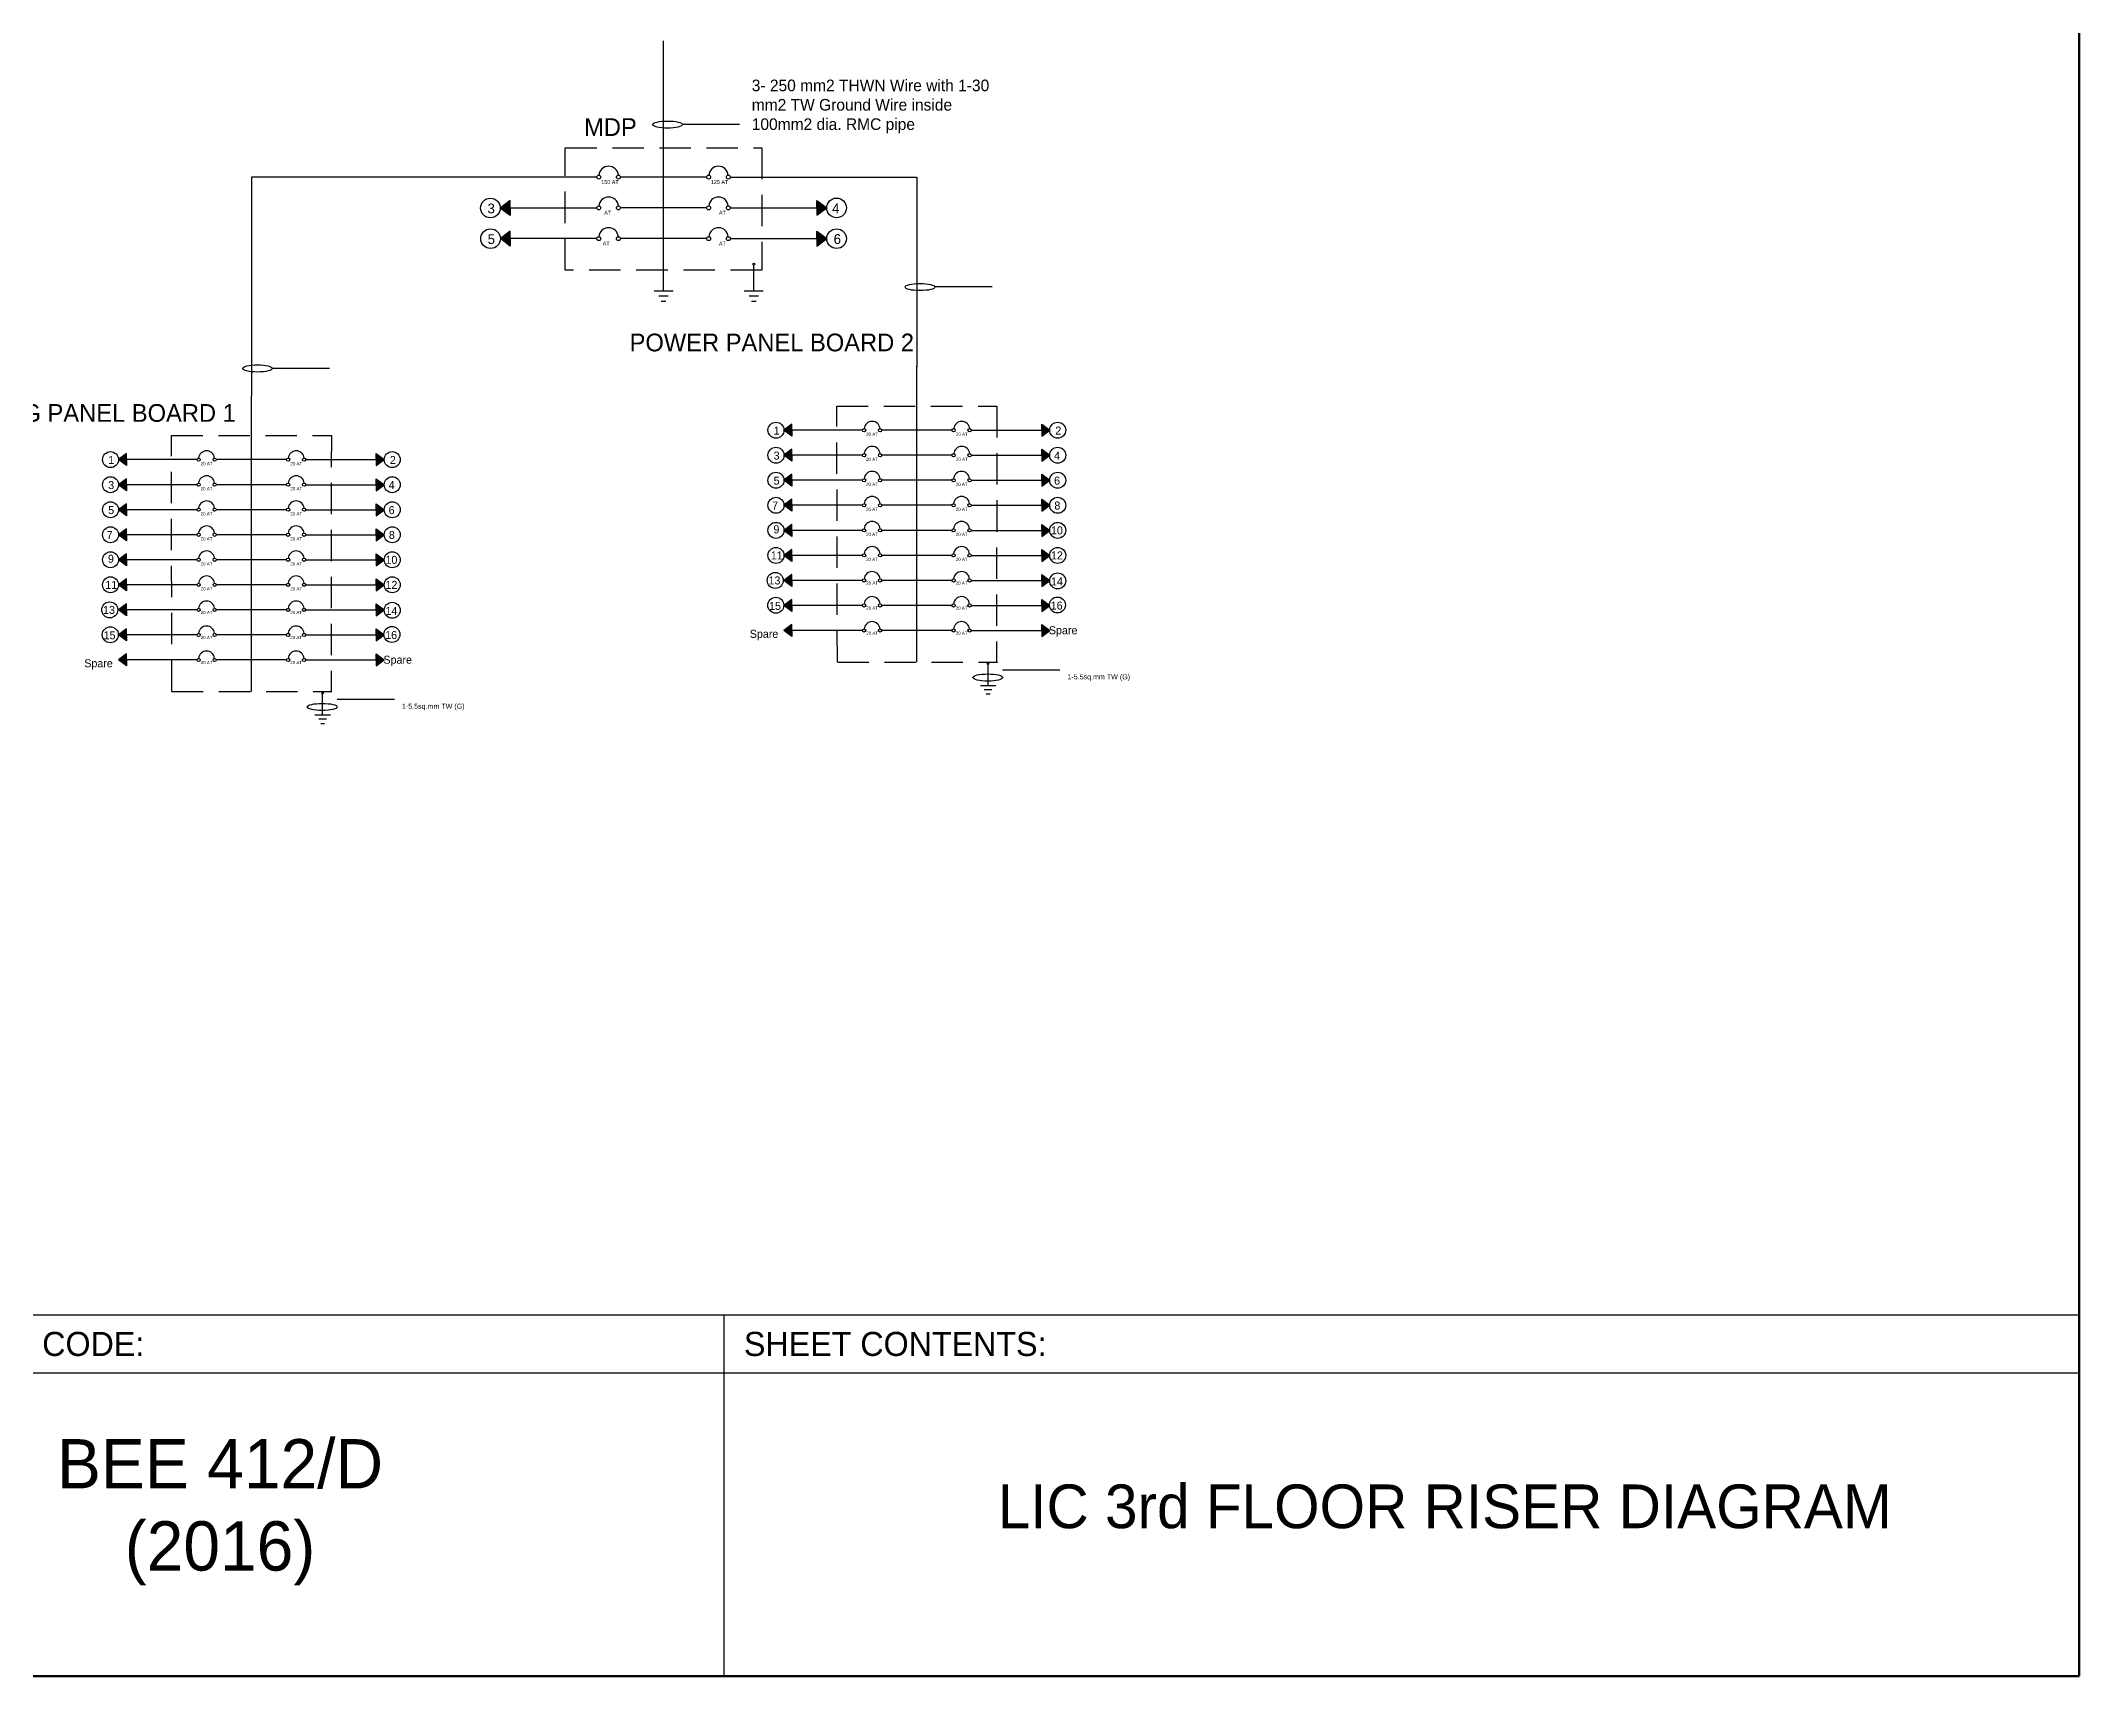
# Model space of a CAD drawing. Header units: inches. Extents: x -2 to 2474, y 1 to 287.
# Drawn here: x 2267.5 to 2473.8, y 1.3 to 166.9 of the extents above; entities that cross this region are included whole.
import ezdxf

# ---------------------------------------------------------------- set-up
doc = ezdxf.new("R2010")
doc.units = ezdxf.units.IN
doc.header["$MEASUREMENT"] = 0
doc.linetypes.add('HIDDEN2', pattern=[4.7625, 3.175, -1.5875])
doc.layers.add('LEGENDS', color=7, linetype='Continuous')
doc.layers.add('PIPING', color=7, linetype='Continuous', lineweight=70)
doc.styles.add('Annotative', font='txt')

msp = doc.modelspace()

# ---------------------------------------------------------------- hatches: boundary and pattern name
at = {"lineweight": 30, "true_color": 0x000000}
h = msp.add_hatch(color=18, dxfattribs=at)
h.dxf.hatch_style = 1
h.paths.add_polyline_path([(2315.01271, 149.94769), (2315.01271, 150.69338), (2314.01845, 149.94769), (2315.01271, 149.20199)])
h = msp.add_hatch(color=18, dxfattribs=at)
h.dxf.hatch_style = 1
h.paths.add_polyline_path([(2346.06193, 149.96062), (2346.06193, 149.21492), (2347.05619, 149.96062), (2346.06193, 150.70632)])
h = msp.add_hatch(color=18, dxfattribs=at)
h.dxf.hatch_style = 1
h.paths.add_polyline_path([(2315.02842, 146.84811), (2315.02842, 147.59381), (2314.03415, 146.84811), (2315.02842, 146.10242)])
h = msp.add_hatch(color=18, dxfattribs=at)
h.dxf.hatch_style = 1
h.paths.add_polyline_path([(2346.06193, 146.84814), (2346.06193, 146.10245), (2347.05619, 146.84814), (2346.06193, 147.59384)])
h = msp.add_hatch(color=18, dxfattribs=at)
h.dxf.hatch_style = 1
h.paths.add_polyline_path([(2343.54163, 127.45574), (2343.54163, 128.0629), (2342.73208, 127.45574), (2343.54163, 126.84857)])
h = msp.add_hatch(color=18, dxfattribs=at)
h.dxf.hatch_style = 1
h.paths.add_polyline_path([(2368.80976, 127.45576), (2368.80976, 126.8486), (2369.61931, 127.45576), (2368.80976, 128.06292)])
h = msp.add_hatch(color=18, dxfattribs=at)
h.dxf.hatch_style = 1
h.paths.add_polyline_path([(2276.20073, 124.47555), (2276.20073, 125.08271), (2275.39118, 124.47555), (2276.20073, 123.86839)])
h = msp.add_hatch(color=18, dxfattribs=at)
h.dxf.hatch_style = 1
h.paths.add_polyline_path([(2301.46887, 124.47558), (2301.46887, 123.86841), (2302.27842, 124.47558), (2301.46887, 125.08274)])
h = msp.add_hatch(color=18, dxfattribs=at)
h.dxf.hatch_style = 1
h.paths.add_polyline_path([(2343.54163, 124.92149), (2343.54163, 125.52866), (2342.73208, 124.92149), (2343.54163, 124.31433)])
h = msp.add_hatch(color=18, dxfattribs=at)
h.dxf.hatch_style = 1
h.paths.add_polyline_path([(2368.80976, 124.92152), (2368.80976, 124.31435), (2369.61931, 124.92152), (2368.80976, 125.52868)])
h = msp.add_hatch(color=18, dxfattribs=at)
h.dxf.hatch_style = 1
h.paths.add_polyline_path([(2276.20073, 121.94131), (2276.20073, 122.54847), (2275.39118, 121.94131), (2276.20073, 121.33415)])
h = msp.add_hatch(color=18, dxfattribs=at)
h.dxf.hatch_style = 1
h.paths.add_polyline_path([(2301.46887, 121.94133), (2301.46887, 121.33417), (2302.27842, 121.94133), (2301.46887, 122.5485)])
h = msp.add_hatch(color=18, dxfattribs=at)
h.dxf.hatch_style = 1
h.paths.add_polyline_path([(2343.54163, 122.38725), (2343.54163, 122.99441), (2342.73208, 122.38725), (2343.54163, 121.78009)])
h = msp.add_hatch(color=18, dxfattribs=at)
h.dxf.hatch_style = 1
h.paths.add_polyline_path([(2368.80976, 122.38727), (2368.80976, 121.78011), (2369.61931, 122.38727), (2368.80976, 122.99444)])
h = msp.add_hatch(color=18, dxfattribs=at)
h.dxf.hatch_style = 1
h.paths.add_polyline_path([(2276.20073, 119.40707), (2276.20073, 120.01423), (2275.39118, 119.40707), (2276.20073, 118.7999)])
h = msp.add_hatch(color=18, dxfattribs=at)
h.dxf.hatch_style = 1
h.paths.add_polyline_path([(2301.46887, 119.40709), (2301.46887, 118.79993), (2302.27842, 119.40709), (2301.46887, 120.01425)])
h = msp.add_hatch(color=18, dxfattribs=at)
h.dxf.hatch_style = 1
h.paths.add_polyline_path([(2343.54163, 119.85301), (2343.54163, 120.46017), (2342.73208, 119.85301), (2343.54163, 119.24584)])
h = msp.add_hatch(color=18, dxfattribs=at)
h.dxf.hatch_style = 1
h.paths.add_polyline_path([(2368.80976, 119.85303), (2368.80976, 119.24587), (2369.61931, 119.85303), (2368.80976, 120.46019)])
h = msp.add_hatch(color=18, dxfattribs=at)
h.dxf.hatch_style = 1
h.paths.add_polyline_path([(2343.54163, 117.31876), (2343.54163, 117.92593), (2342.73208, 117.31876), (2343.54163, 116.7116)])
h = msp.add_hatch(color=18, dxfattribs=at)
h.dxf.hatch_style = 1
h.paths.add_polyline_path([(2368.80976, 117.31879), (2368.80976, 116.71163), (2369.61931, 117.31879), (2368.80976, 117.92595)])
h = msp.add_hatch(color=18, dxfattribs=at)
h.dxf.hatch_style = 1
h.paths.add_polyline_path([(2276.20073, 116.87282), (2276.20073, 117.47999), (2275.39118, 116.87282), (2276.20073, 116.26566)])
h = msp.add_hatch(color=18, dxfattribs=at)
h.dxf.hatch_style = 1
h.paths.add_polyline_path([(2301.46887, 116.87285), (2301.46887, 116.26569), (2302.27842, 116.87285), (2301.46887, 117.48001)])
h = msp.add_hatch(color=18, dxfattribs=at)
h.dxf.hatch_style = 1
h.paths.add_polyline_path([(2276.20073, 114.33858), (2276.20073, 114.94574), (2275.39118, 114.33858), (2276.20073, 113.73142)])
h = msp.add_hatch(color=18, dxfattribs=at)
h.dxf.hatch_style = 1
h.paths.add_polyline_path([(2301.46887, 114.3386), (2301.46887, 113.73144), (2302.27842, 114.3386), (2301.46887, 114.94577)])
h = msp.add_hatch(color=18, dxfattribs=at)
h.dxf.hatch_style = 1
h.paths.add_polyline_path([(2343.54163, 114.78452), (2343.54163, 115.39168), (2342.73208, 114.78452), (2343.54163, 114.17736)])
h = msp.add_hatch(color=18, dxfattribs=at)
h.dxf.hatch_style = 1
h.paths.add_polyline_path([(2368.80976, 114.78454), (2368.80976, 114.17738), (2369.61931, 114.78454), (2368.80976, 115.39171)])
h = msp.add_hatch(color=18, dxfattribs=at)
h.dxf.hatch_style = 1
h.paths.add_polyline_path([(2276.20073, 111.80434), (2276.20073, 112.4115), (2275.39118, 111.80434), (2276.20073, 111.19717)])
h = msp.add_hatch(color=18, dxfattribs=at)
h.dxf.hatch_style = 1
h.paths.add_polyline_path([(2301.46887, 111.80436), (2301.46887, 111.1972), (2302.27842, 111.80436), (2301.46887, 112.41152)])
h = msp.add_hatch(color=18, dxfattribs=at)
h.dxf.hatch_style = 1
h.paths.add_polyline_path([(2343.54163, 112.25028), (2343.54163, 112.85744), (2342.73208, 112.25028), (2343.54163, 111.64312)])
h = msp.add_hatch(color=18, dxfattribs=at)
h.dxf.hatch_style = 1
h.paths.add_polyline_path([(2368.80976, 112.2503), (2368.80976, 111.64314), (2369.61931, 112.2503), (2368.80976, 112.85746)])
h = msp.add_hatch(color=18, dxfattribs=at)
h.dxf.hatch_style = 1
h.paths.add_polyline_path([(2276.20073, 109.27009), (2276.20073, 109.87726), (2275.39118, 109.27009), (2276.20073, 108.66293)])
h = msp.add_hatch(color=18, dxfattribs=at)
h.dxf.hatch_style = 1
h.paths.add_polyline_path([(2301.46887, 109.27012), (2301.46887, 108.66296), (2302.27842, 109.27012), (2301.46887, 109.87728)])
h = msp.add_hatch(color=18, dxfattribs=at)
h.dxf.hatch_style = 1
h.paths.add_polyline_path([(2343.54163, 109.71603), (2343.54163, 110.3232), (2342.73208, 109.71603), (2343.54163, 109.10887)])
h = msp.add_hatch(color=18, dxfattribs=at)
h.dxf.hatch_style = 1
h.paths.add_polyline_path([(2368.80976, 109.71606), (2368.80976, 109.1089), (2369.61931, 109.71606), (2368.80976, 110.32322)])
h = msp.add_hatch(color=18, dxfattribs=at)
h.dxf.hatch_style = 1
h.paths.add_polyline_path([(2276.20073, 106.73585), (2276.20073, 107.34301), (2275.39118, 106.73585), (2276.20073, 106.12869)])
h = msp.add_hatch(color=18, dxfattribs=at)
h.dxf.hatch_style = 1
h.paths.add_polyline_path([(2301.46887, 106.73588), (2301.46887, 106.12871), (2302.27842, 106.73588), (2301.46887, 107.34304)])
h = msp.add_hatch(color=18, dxfattribs=at)
h.dxf.hatch_style = 1
h.paths.add_polyline_path([(2343.54163, 107.18179), (2343.54163, 107.78895), (2342.73208, 107.18179), (2343.54163, 106.57463)])
h = msp.add_hatch(color=18, dxfattribs=at)
h.dxf.hatch_style = 1
h.paths.add_polyline_path([(2368.80976, 107.18182), (2368.80976, 106.57465), (2369.61931, 107.18182), (2368.80976, 107.78898)])
h = msp.add_hatch(color=18, dxfattribs=at)
h.dxf.hatch_style = 1
h.paths.add_polyline_path([(2276.20073, 104.20161), (2276.20073, 104.80877), (2275.39118, 104.20161), (2276.20073, 103.59445)])
h = msp.add_hatch(color=18, dxfattribs=at)
h.dxf.hatch_style = 1
h.paths.add_polyline_path([(2301.46887, 104.20163), (2301.46887, 103.59447), (2302.27842, 104.20163), (2301.46887, 104.80879)])

# ---------------------------------------------------------------- linework, layer by layer
at = {"lineweight": 30}
for p, q in [((2330.54517, 141.56683), (2330.54517, 166.87856)), ((2332.45537, 158.43065), (2338.24352, 158.43065)), ((2288.8348, 153.07309), (2288.8348, 130.97001)), ((2323.79055, 153.07306), (2288.8348, 153.07306)), ((2334.91368, 153.07306), (2326.17667, 153.07306)), ((2337.29979, 153.07309), (2346.06193, 153.07309)), ((2346.06193, 153.07309), (2356.12614, 153.07309)), ((2356.19342, 133.8651), (2356.19342, 153.07306)), ((2315.01271, 150.69338), (2314.01845, 149.94769)), ((2315.01271, 149.94769), (2315.01271, 150.69338)), ((2346.06193, 150.70632), (2347.05619, 149.96062)), ((2346.06193, 149.96062), (2346.06193, 150.70632)), ((2314.01845, 149.94769), (2314.01845, 149.94769)), ((2315.01271, 149.20199), (2314.01845, 149.94769)), ((2315.01271, 149.94769), (2315.01271, 149.20199)), ((2323.77485, 149.94769), (2315.01271, 149.94769)), ((2334.91368, 149.96059), (2326.17667, 149.96059)), ((2337.29979, 149.96062), (2346.06193, 149.96062)), ((2346.06193, 149.21492), (2347.05619, 149.96062)), ((2346.06193, 149.96062), (2346.06193, 149.21492)), ((2347.05619, 149.96062), (2347.05619, 149.96062)), ((2315.02842, 147.59381), (2314.03415, 146.84811)), ((2314.03415, 146.84811), (2314.03415, 146.84811)), ((2315.02842, 146.10242), (2314.03415, 146.84811)), ((2315.02842, 146.84811), (2315.02842, 147.59381)), ((2315.02842, 146.84811), (2315.02842, 146.10242)), ((2323.79055, 146.84811), (2315.02842, 146.84811)), ((2334.91368, 146.84811), (2326.17667, 146.84811)), ((2337.29979, 146.84814), (2346.06193, 146.84814)), ((2346.06193, 147.59384), (2347.05619, 146.84814)), ((2346.06193, 146.84814), (2346.06193, 147.59384)), ((2346.06193, 146.10245), (2347.05619, 146.84814)), ((2346.06193, 146.84814), (2346.06193, 146.10245)), ((2347.05619, 146.84814), (2347.05619, 146.84814)), ((2339.67267, 141.56683), (2339.67267, 144.16606)), ((2329.58328, 141.56683), (2331.50706, 141.56683)), ((2330.06423, 141.0697), (2331.02612, 141.0697)), ((2330.3047, 140.50536), (2330.78565, 140.50536)), ((2338.71078, 141.56683), (2340.63457, 141.56683)), ((2339.19173, 141.0697), (2340.15362, 141.0697)), ((2339.4322, 140.50536), (2339.91315, 140.50536)), ((2357.99998, 141.98807), (2363.78813, 141.98807)), ((2290.96427, 133.74725), (2296.75242, 133.74725)), ((2356.17569, 129.88439), (2356.17569, 133.93213)), ((2288.8348, 126.9042), (2288.8348, 130.95195)), ((2343.54163, 128.0629), (2342.73208, 127.45574)), ((2343.54163, 127.45574), (2343.54163, 128.0629)), ((2356.17569, 103.97827), (2356.17569, 129.88439)), ((2368.80976, 128.06292), (2369.61931, 127.45576)), ((2368.80976, 127.45576), (2368.80976, 128.06292)), ((2288.8348, 100.99808), (2288.8348, 126.9042)), ((2342.73208, 127.45574), (2342.73208, 127.45574)), ((2343.54163, 126.84857), (2342.73208, 127.45574)), ((2343.54163, 127.45574), (2343.54163, 126.84857)), ((2350.67594, 127.45574), (2343.54163, 127.45574)), ((2359.73262, 127.45574), (2352.61877, 127.45574)), ((2361.67545, 127.45576), (2368.80976, 127.45576)), ((2368.80976, 126.8486), (2369.61931, 127.45576)), ((2368.80976, 127.45576), (2368.80976, 126.8486)), ((2369.61931, 127.45576), (2369.61931, 127.45576)), ((2276.20073, 125.08271), (2275.39118, 124.47555)), ((2275.39118, 124.47555), (2275.39118, 124.47555)), ((2276.20073, 123.86839), (2275.39118, 124.47555)), ((2276.20073, 124.47555), (2276.20073, 125.08271)), ((2276.20073, 124.47555), (2276.20073, 123.86839)), ((2283.33505, 124.47555), (2276.20073, 124.47555)), ((2292.39173, 124.47555), (2285.27787, 124.47555)), ((2294.33456, 124.47558), (2301.46887, 124.47558)), ((2301.46887, 125.08274), (2302.27842, 124.47558)), ((2301.46887, 124.47558), (2301.46887, 125.08274)), ((2301.46887, 123.86841), (2302.27842, 124.47558)), ((2301.46887, 124.47558), (2301.46887, 123.86841)), ((2302.27842, 124.47558), (2302.27842, 124.47558)), ((2343.54163, 125.52866), (2342.73208, 124.92149)), ((2342.73208, 124.92149), (2342.73208, 124.92149)), ((2343.54163, 124.31433), (2342.73208, 124.92149)), ((2343.54163, 124.92149), (2343.54163, 125.52866)), ((2343.54163, 124.92149), (2343.54163, 124.31433)), ((2350.67594, 124.92149), (2343.54163, 124.92149)), ((2359.73262, 124.92149), (2352.61877, 124.92149)), ((2361.67545, 124.92152), (2368.80976, 124.92152)), ((2368.80976, 125.52868), (2369.61931, 124.92152)), ((2368.80976, 124.92152), (2368.80976, 125.52868)), ((2368.80976, 124.31435), (2369.61931, 124.92152)), ((2368.80976, 124.92152), (2368.80976, 124.31435)), ((2369.61931, 124.92152), (2369.61931, 124.92152)), ((2276.20073, 122.54847), (2275.39118, 121.94131)), ((2275.39118, 121.94131), (2275.39118, 121.94131)), ((2276.20073, 121.33415), (2275.39118, 121.94131)), ((2276.20073, 121.94131), (2276.20073, 122.54847)), ((2276.20073, 121.94131), (2276.20073, 121.33415)), ((2283.33505, 121.94131), (2276.20073, 121.94131)), ((2292.39173, 121.94131), (2285.27787, 121.94131)), ((2294.33456, 121.94133), (2301.46887, 121.94133)), ((2301.46887, 122.5485), (2302.27842, 121.94133)), ((2301.46887, 121.94133), (2301.46887, 122.5485)), ((2301.46887, 121.33417), (2302.27842, 121.94133)), ((2301.46887, 121.94133), (2301.46887, 121.33417)), ((2302.27842, 121.94133), (2302.27842, 121.94133)), ((2343.54163, 122.99441), (2342.73208, 122.38725)), ((2342.73208, 122.38725), (2342.73208, 122.38725)), ((2343.54163, 121.78009), (2342.73208, 122.38725)), ((2343.54163, 122.38725), (2343.54163, 122.99441)), ((2343.54163, 122.38725), (2343.54163, 121.78009)), ((2350.67594, 122.38725), (2343.54163, 122.38725)), ((2359.73262, 122.38725), (2352.61877, 122.38725)), ((2361.67545, 122.38727), (2368.80976, 122.38727)), ((2368.80976, 122.99444), (2369.61931, 122.38727)), ((2368.80976, 122.38727), (2368.80976, 122.99444)), ((2368.80976, 121.78011), (2369.61931, 122.38727)), ((2368.80976, 122.38727), (2368.80976, 121.78011)), ((2369.61931, 122.38727), (2369.61931, 122.38727)), ((2276.20073, 120.01423), (2275.39118, 119.40707)), ((2276.20073, 119.40707), (2276.20073, 120.01423)), ((2301.46887, 120.01425), (2302.27842, 119.40709)), ((2301.46887, 119.40709), (2301.46887, 120.01425)), ((2343.54163, 120.46017), (2342.73208, 119.85301)), ((2342.73208, 119.85301), (2342.73208, 119.85301)), ((2343.54163, 119.24584), (2342.73208, 119.85301)), ((2343.54163, 119.85301), (2343.54163, 120.46017)), ((2343.54163, 119.85301), (2343.54163, 119.24584)), ((2350.67594, 119.85301), (2343.54163, 119.85301)), ((2359.73262, 119.85301), (2352.61877, 119.85301)), ((2361.67545, 119.85303), (2368.80976, 119.85303)), ((2368.80976, 120.46019), (2369.61931, 119.85303)), ((2368.80976, 119.85303), (2368.80976, 120.46019)), ((2368.80976, 119.24587), (2369.61931, 119.85303)), ((2368.80976, 119.85303), (2368.80976, 119.24587)), ((2369.61931, 119.85303), (2369.61931, 119.85303)), ((2275.39118, 119.40707), (2275.39118, 119.40707)), ((2276.20073, 118.7999), (2275.39118, 119.40707)), ((2276.20073, 119.40707), (2276.20073, 118.7999)), ((2283.33505, 119.40707), (2276.20073, 119.40707)), ((2292.39173, 119.40707), (2285.27787, 119.40707)), ((2294.33456, 119.40709), (2301.46887, 119.40709)), ((2301.46887, 118.79993), (2302.27842, 119.40709)), ((2301.46887, 119.40709), (2301.46887, 118.79993)), ((2302.27842, 119.40709), (2302.27842, 119.40709)), ((2343.54163, 117.92593), (2342.73208, 117.31876)), ((2343.54163, 117.31876), (2343.54163, 117.92593)), ((2368.80976, 117.92595), (2369.61931, 117.31879)), ((2368.80976, 117.31879), (2368.80976, 117.92595)), ((2276.20073, 117.47999), (2275.39118, 116.87282)), ((2275.39118, 116.87282), (2275.39118, 116.87282)), ((2276.20073, 116.26566), (2275.39118, 116.87282)), ((2276.20073, 116.87282), (2276.20073, 117.47999)), ((2276.20073, 116.87282), (2276.20073, 116.26566)), ((2283.33505, 116.87282), (2276.20073, 116.87282)), ((2292.39173, 116.87282), (2285.27787, 116.87282)), ((2294.33456, 116.87285), (2301.46887, 116.87285)), ((2301.46887, 117.48001), (2302.27842, 116.87285)), ((2301.46887, 116.87285), (2301.46887, 117.48001)), ((2301.46887, 116.26569), (2302.27842, 116.87285)), ((2301.46887, 116.87285), (2301.46887, 116.26569)), ((2302.27842, 116.87285), (2302.27842, 116.87285)), ((2342.73208, 117.31876), (2342.73208, 117.31876)), ((2343.54163, 116.7116), (2342.73208, 117.31876)), ((2343.54163, 117.31876), (2343.54163, 116.7116)), ((2350.67594, 117.31876), (2343.54163, 117.31876)), ((2359.73262, 117.31876), (2352.61877, 117.31876)), ((2361.67545, 117.31879), (2368.80976, 117.31879)), ((2368.80976, 116.71163), (2369.61931, 117.31879)), ((2368.80976, 117.31879), (2368.80976, 116.71163)), ((2369.61931, 117.31879), (2369.61931, 117.31879)), ((2276.20073, 114.94574), (2275.39118, 114.33858)), ((2275.39118, 114.33858), (2275.39118, 114.33858)), ((2276.20073, 113.73142), (2275.39118, 114.33858)), ((2276.20073, 114.33858), (2276.20073, 114.94574)), ((2276.20073, 114.33858), (2276.20073, 113.73142)), ((2283.33505, 114.33858), (2276.20073, 114.33858)), ((2292.39173, 114.33858), (2285.27787, 114.33858)), ((2294.33456, 114.3386), (2301.46887, 114.3386)), ((2301.46887, 114.94577), (2302.27842, 114.3386)), ((2301.46887, 114.3386), (2301.46887, 114.94577)), ((2301.46887, 113.73144), (2302.27842, 114.3386)), ((2301.46887, 114.3386), (2301.46887, 113.73144)), ((2302.27842, 114.3386), (2302.27842, 114.3386)), ((2343.54163, 115.39168), (2342.73208, 114.78452)), ((2342.73208, 114.78452), (2342.73208, 114.78452)), ((2343.54163, 114.17736), (2342.73208, 114.78452)), ((2343.54163, 114.78452), (2343.54163, 115.39168)), ((2343.54163, 114.78452), (2343.54163, 114.17736)), ((2350.67594, 114.78452), (2343.54163, 114.78452)), ((2359.73262, 114.78452), (2352.61877, 114.78452)), ((2361.67545, 114.78454), (2368.80976, 114.78454)), ((2368.80976, 115.39171), (2369.61931, 114.78454)), ((2368.80976, 114.78454), (2368.80976, 115.39171)), ((2368.80976, 114.17738), (2369.61931, 114.78454)), ((2368.80976, 114.78454), (2368.80976, 114.17738)), ((2369.61931, 114.78454), (2369.61931, 114.78454)), ((2276.20073, 112.4115), (2275.39118, 111.80434)), ((2275.39118, 111.80434), (2275.39118, 111.80434)), ((2276.20073, 111.19717), (2275.39118, 111.80434)), ((2276.20073, 111.80434), (2276.20073, 112.4115)), ((2276.20073, 111.80434), (2276.20073, 111.19717)), ((2283.33505, 111.80434), (2276.20073, 111.80434)), ((2292.39173, 111.80434), (2285.27787, 111.80434)), ((2294.33456, 111.80436), (2301.46887, 111.80436)), ((2301.46887, 112.41152), (2302.27842, 111.80436)), ((2301.46887, 111.80436), (2301.46887, 112.41152)), ((2301.46887, 111.1972), (2302.27842, 111.80436)), ((2301.46887, 111.80436), (2301.46887, 111.1972)), ((2302.27842, 111.80436), (2302.27842, 111.80436)), ((2343.54163, 112.85744), (2342.73208, 112.25028)), ((2342.73208, 112.25028), (2342.73208, 112.25028)), ((2343.54163, 111.64312), (2342.73208, 112.25028)), ((2343.54163, 112.25028), (2343.54163, 112.85744)), ((2343.54163, 112.25028), (2343.54163, 111.64312)), ((2350.67594, 112.25028), (2343.54163, 112.25028)), ((2359.73262, 112.25028), (2352.61877, 112.25028)), ((2361.67545, 112.2503), (2368.80976, 112.2503)), ((2368.80976, 112.85746), (2369.61931, 112.2503)), ((2368.80976, 112.2503), (2368.80976, 112.85746)), ((2368.80976, 111.64314), (2369.61931, 112.2503)), ((2368.80976, 112.2503), (2368.80976, 111.64314)), ((2369.61931, 112.2503), (2369.61931, 112.2503)), ((2276.20073, 109.87726), (2275.39118, 109.27009)), ((2276.20073, 109.27009), (2276.20073, 109.87726)), ((2301.46887, 109.87728), (2302.27842, 109.27012)), ((2301.46887, 109.27012), (2301.46887, 109.87728)), ((2343.54163, 110.3232), (2342.73208, 109.71603)), ((2342.73208, 109.71603), (2342.73208, 109.71603)), ((2343.54163, 109.10887), (2342.73208, 109.71603)), ((2343.54163, 109.71603), (2343.54163, 110.3232)), ((2343.54163, 109.71603), (2343.54163, 109.10887)), ((2350.67594, 109.71603), (2343.54163, 109.71603)), ((2359.73262, 109.71603), (2352.61877, 109.71603)), ((2361.67545, 109.71606), (2368.80976, 109.71606)), ((2368.80976, 110.32322), (2369.61931, 109.71606)), ((2368.80976, 109.71606), (2368.80976, 110.32322)), ((2368.80976, 109.1089), (2369.61931, 109.71606)), ((2368.80976, 109.71606), (2368.80976, 109.1089)), ((2369.61931, 109.71606), (2369.61931, 109.71606)), ((2275.39118, 109.27009), (2275.39118, 109.27009)), ((2276.20073, 108.66293), (2275.39118, 109.27009)), ((2276.20073, 107.34301), (2275.39118, 106.73585)), ((2276.20073, 109.27009), (2276.20073, 108.66293)), ((2283.33505, 109.27009), (2276.20073, 109.27009)), ((2276.20073, 106.73585), (2276.20073, 107.34301)), ((2292.39173, 109.27009), (2285.27787, 109.27009)), ((2294.33456, 109.27012), (2301.46887, 109.27012)), ((2301.46887, 108.66296), (2302.27842, 109.27012)), ((2301.46887, 109.27012), (2301.46887, 108.66296)), ((2301.46887, 107.34304), (2302.27842, 106.73588)), ((2301.46887, 106.73588), (2301.46887, 107.34304)), ((2302.27842, 109.27012), (2302.27842, 109.27012)), ((2343.54163, 107.78895), (2342.73208, 107.18179)), ((2343.54163, 107.18179), (2343.54163, 107.78895)), ((2368.80976, 107.78898), (2369.61931, 107.18182)), ((2368.80976, 107.18182), (2368.80976, 107.78898)), ((2275.39118, 106.73585), (2275.39118, 106.73585)), ((2276.20073, 106.12869), (2275.39118, 106.73585)), ((2276.20073, 106.73585), (2276.20073, 106.12869)), ((2283.33505, 106.73585), (2276.20073, 106.73585)), ((2292.39173, 106.73585), (2285.27787, 106.73585)), ((2294.33456, 106.73588), (2301.46887, 106.73588)), ((2301.46887, 106.12871), (2302.27842, 106.73588)), ((2301.46887, 106.73588), (2301.46887, 106.12871)), ((2302.27842, 106.73588), (2302.27842, 106.73588)), ((2342.73208, 107.18179), (2342.73208, 107.18179)), ((2343.54163, 106.57463), (2342.73208, 107.18179)), ((2343.54163, 107.18179), (2343.54163, 106.57463)), ((2350.67594, 107.18179), (2343.54163, 107.18179)), ((2359.73262, 107.18179), (2352.61877, 107.18179)), ((2361.67545, 107.18182), (2368.80976, 107.18182)), ((2368.80976, 106.57465), (2369.61931, 107.18182)), ((2368.80976, 107.18182), (2368.80976, 106.57465)), ((2369.61931, 107.18182), (2369.61931, 107.18182)), ((2276.20073, 104.80877), (2275.39118, 104.20161)), ((2275.39118, 104.20161), (2275.39118, 104.20161)), ((2276.20073, 103.59445), (2275.39118, 104.20161)), ((2276.20073, 104.20161), (2276.20073, 104.80877)), ((2276.20073, 104.20161), (2276.20073, 103.59445)), ((2283.33505, 104.20161), (2276.20073, 104.20161)), ((2292.39173, 104.20161), (2285.27787, 104.20161)), ((2294.33456, 104.20163), (2301.46887, 104.20163)), ((2301.46887, 104.80879), (2302.27842, 104.20163)), ((2301.46887, 104.20163), (2301.46887, 104.80879)), ((2301.46887, 103.59447), (2302.27842, 104.20163)), ((2301.46887, 104.20163), (2301.46887, 103.59447)), ((2302.27842, 104.20163), (2302.27842, 104.20163)), ((2363.38585, 101.62391), (2363.38585, 103.74026)), ((2364.85642, 103.20226), (2370.64457, 103.20226)), ((2362.60266, 101.62391), (2364.16905, 101.62391)), ((2362.99426, 101.21914), (2363.77745, 101.21914)), ((2296.04496, 98.64373), (2296.04496, 100.76007)), ((2297.51552, 100.22207), (2303.30368, 100.22207)), ((2363.19005, 100.75964), (2363.58165, 100.75964)), ((2295.26177, 98.64373), (2296.82815, 98.64373)), ((2295.65336, 98.23895), (2296.43656, 98.23895)), ((2295.84916, 97.77946), (2296.24076, 97.77946))]:
    msp.add_line(p, q, dxfattribs=at)
at = {"linetype": 'HIDDEN2', "lineweight": 30}
for p, q in [((2348.0802, 129.88439), (2364.27119, 129.88439)), ((2348.13588, 104.00302), (2348.0802, 129.88439)), ((2364.27119, 129.88439), (2364.23557, 103.9754)), ((2280.7393, 126.9042), (2296.9303, 126.9042)), ((2280.79498, 101.02283), (2280.7393, 126.9042)), ((2296.9303, 126.9042), (2296.89468, 100.99521)), ((2348.13768, 103.97827), (2364.32868, 103.97827)), ((2280.79679, 100.99808), (2296.98779, 100.99808))]:
    msp.add_line(p, q, dxfattribs=at)
for p, q in [((2237.2521, 37.90291), (2336.63168, 37.90291)), ((2336.63168, 37.90291), (2336.63168, 1.32463)), ((2336.63168, 37.90291), (2436.01127, 37.90291)), ((2436.01127, 37.90291), (2473.79888, 37.90291)), ((2237.2521, 32.05039), (2336.63168, 32.05039)), ((2336.63168, 32.05039), (2436.01127, 32.05039)), ((2436.01127, 32.05039), (2473.79888, 32.05039))]:
    msp.add_line(p, q)
msp.add_lwpolyline([(2320.60254, 156.05585), (2340.4878, 156.05585), (2340.4878, 143.6666), (2320.60254, 143.6666)], close=True, dxfattribs=at)
at = {"lineweight": 30}
for centre, radius in [((2323.9894, 153.07306), 0.19885), ((2325.97782, 153.07303), 0.19885), ((2335.11253, 153.07306), 0.19885), ((2337.10094, 153.07309), 0.19885), ((2313.02419, 149.94769), 0.99426), ((2348.05045, 149.96062), 0.99426), ((2323.9894, 149.96059), 0.19885), ((2325.97782, 149.96056), 0.19885), ((2335.11253, 149.96059), 0.19885), ((2337.10094, 149.96062), 0.19885), ((2313.03989, 146.84811), 0.99426), ((2323.9894, 146.84811), 0.19885), ((2325.97782, 146.84808), 0.19885), ((2335.11253, 146.84811), 0.19885), ((2337.10094, 146.84814), 0.19885), ((2348.05045, 146.84814), 0.99426), ((2339.67267, 144.26548), 0.09943), ((2341.92253, 127.45574), 0.80955), ((2370.42886, 127.45576), 0.80955), ((2350.83785, 127.45574), 0.16191), ((2352.45686, 127.45571), 0.16191), ((2359.89453, 127.45574), 0.16191), ((2361.51354, 127.45576), 0.16191), ((2274.58163, 124.47555), 0.80955), ((2283.49696, 124.47555), 0.16191), ((2285.11596, 124.47553), 0.16191), ((2292.55364, 124.47555), 0.16191), ((2294.17265, 124.47558), 0.16191), ((2303.08797, 124.47558), 0.80955), ((2341.92253, 124.92149), 0.80955), ((2350.83785, 124.92149), 0.16191), ((2352.45686, 124.92147), 0.16191), ((2359.89453, 124.92149), 0.16191), ((2361.51354, 124.92152), 0.16191), ((2370.42886, 124.92152), 0.80955), ((2274.58163, 121.94131), 0.80955), ((2283.49696, 121.94131), 0.16191), ((2285.11596, 121.94129), 0.16191), ((2292.55364, 121.94131), 0.16191), ((2294.17265, 121.94133), 0.16191), ((2303.08797, 121.94133), 0.80955), ((2341.92253, 122.38725), 0.80955), ((2350.83785, 122.38725), 0.16191), ((2352.45686, 122.38723), 0.16191), ((2359.89453, 122.38725), 0.16191), ((2361.51354, 122.38727), 0.16191), ((2370.42886, 122.38727), 0.80955), ((2274.58163, 119.40707), 0.80955), ((2303.08797, 119.40709), 0.80955), ((2341.92253, 119.85301), 0.80955), ((2350.83785, 119.85301), 0.16191), ((2352.45686, 119.85298), 0.16191), ((2359.89453, 119.85301), 0.16191), ((2361.51354, 119.85303), 0.16191), ((2370.42886, 119.85303), 0.80955), ((2274.58163, 116.87282), 0.80955), ((2283.49696, 119.40707), 0.16191), ((2285.11596, 119.40704), 0.16191), ((2292.55364, 119.40707), 0.16191), ((2294.17265, 119.40709), 0.16191), ((2303.08797, 116.87285), 0.80955), ((2341.92253, 117.31876), 0.80955), ((2370.42886, 117.31879), 0.80955), ((2283.49696, 116.87282), 0.16191), ((2285.11596, 116.8728), 0.16191), ((2292.55364, 116.87282), 0.16191), ((2294.17265, 116.87285), 0.16191), ((2341.92253, 114.78452), 0.80955), ((2350.83785, 117.31876), 0.16191), ((2352.45686, 117.31874), 0.16191), ((2359.89453, 117.31876), 0.16191), ((2361.51354, 117.31879), 0.16191), ((2370.42886, 114.78454), 0.80955), ((2274.58163, 114.33858), 0.80955), ((2283.49696, 114.33858), 0.16191), ((2285.11596, 114.33856), 0.16191), ((2292.55364, 114.33858), 0.16191), ((2294.17265, 114.3386), 0.16191), ((2303.08797, 114.3386), 0.80955), ((2350.83785, 114.78452), 0.16191), ((2352.45686, 114.7845), 0.16191), ((2359.89453, 114.78452), 0.16191), ((2361.51354, 114.78454), 0.16191), ((2274.58163, 111.80434), 0.80955), ((2283.49696, 111.80434), 0.16191), ((2285.11596, 111.80431), 0.16191), ((2292.55364, 111.80434), 0.16191), ((2294.17265, 111.80436), 0.16191), ((2303.08797, 111.80436), 0.80955), ((2341.84712, 112.2503), 0.80955), ((2350.83785, 112.25028), 0.16191), ((2352.45686, 112.25025), 0.16191), ((2359.89453, 112.25028), 0.16191), ((2361.51354, 112.2503), 0.16191), ((2370.42886, 112.20546), 0.80955), ((2274.50623, 109.27012), 0.80955), ((2283.49696, 109.27009), 0.16191), ((2285.11596, 109.27007), 0.16191), ((2292.55364, 109.27009), 0.16191), ((2294.17265, 109.27012), 0.16191), ((2303.08797, 109.22528), 0.80955), ((2341.90459, 109.73231), 0.80955), ((2350.83785, 109.71603), 0.16191), ((2352.45686, 109.71601), 0.16191), ((2359.89453, 109.71603), 0.16191), ((2361.51354, 109.71606), 0.16191), ((2370.3993, 109.76253), 0.80955), ((2274.5637, 106.75213), 0.80955), ((2303.05841, 106.78235), 0.80955), ((2350.83785, 107.18179), 0.16191), ((2352.45686, 107.18177), 0.16191), ((2359.89453, 107.18179), 0.16191), ((2361.51354, 107.18182), 0.16191), ((2283.49696, 106.73585), 0.16191), ((2285.11596, 106.73583), 0.16191), ((2292.55364, 106.73585), 0.16191), ((2294.17265, 106.73588), 0.16191), ((2283.49696, 104.20161), 0.16191), ((2285.11596, 104.20158), 0.16191), ((2292.55364, 104.20161), 0.16191), ((2294.17265, 104.20163), 0.16191), ((2363.38585, 103.82121), 0.08095), ((2296.04496, 100.84103), 0.08095)]:
    msp.add_circle(centre, radius, dxfattribs=at)
for centre, radius, start, end in [((2324.98361, 153.17843), 0.99426, 5.3698123, 174.6284618), ((2336.10673, 153.17846), 0.99426, 5.3715382, 174.6301877), ((2324.98361, 150.06596), 0.99426, 5.3698123, 174.6284618), ((2336.10673, 150.06599), 0.99426, 5.3715382, 174.6301877), ((2324.9793, 146.95389), 0.99426, 5.3698123, 174.6284618), ((2336.10438, 146.94734), 0.99685, 5.7344907, 174.2640144), ((2351.64735, 127.54153), 0.80955, 5.3698123, 174.6284618), ((2360.71698, 127.54207), 0.80955, 5.3715382, 174.6301877), ((2284.30646, 124.56135), 0.80955, 5.3698123, 174.6284618), ((2293.37609, 124.56189), 0.80955, 5.3715382, 174.6301877), ((2351.64735, 125.00729), 0.80955, 5.3698123, 174.6284618), ((2360.71698, 125.00783), 0.80955, 5.3715382, 174.6301877), ((2284.30646, 122.0271), 0.80955, 5.3698123, 174.6284618), ((2293.37609, 122.02765), 0.80955, 5.3715382, 174.6301877), ((2351.64735, 122.47304), 0.80955, 5.3698123, 174.6284618), ((2360.70404, 122.47307), 0.80955, 5.3715382, 174.6301877), ((2284.30646, 119.49286), 0.80955, 5.3698123, 174.6284618), ((2293.36314, 119.49289), 0.80955, 5.3715382, 174.6301877), ((2351.64735, 119.9388), 0.80955, 5.3698123, 174.6284618), ((2360.70404, 119.93883), 0.80955, 5.3715382, 174.6301877), ((2284.30646, 116.95862), 0.80955, 5.3698123, 174.6284618), ((2293.36314, 116.95864), 0.80955, 5.3715382, 174.6301877), ((2351.64735, 117.40456), 0.80955, 5.3698123, 174.6284618), ((2360.70404, 117.40458), 0.80955, 5.3715382, 174.6301877), ((2351.64735, 114.87032), 0.80955, 5.3698123, 174.6284618), ((2360.70404, 114.87034), 0.80955, 5.3715382, 174.6301877), ((2284.30646, 114.42438), 0.80955, 5.3698123, 174.6284618), ((2293.36314, 114.4244), 0.80955, 5.3715382, 174.6301877), ((2284.30646, 111.89013), 0.80955, 5.3698123, 174.6284618), ((2293.36314, 111.89016), 0.80955, 5.3715382, 174.6301877), ((2351.64382, 112.33611), 0.80955, 5.3698123, 174.6284618), ((2360.70404, 112.33614), 0.80955, 5.3715382, 174.6301877), ((2284.30292, 109.35593), 0.80955, 5.3698123, 174.6284618), ((2293.36314, 109.35595), 0.80955, 5.3715382, 174.6301877), ((2351.64382, 109.80187), 0.80955, 5.3698123, 174.6284618), ((2360.7005, 109.80189), 0.80955, 5.3715382, 174.6301877), ((2284.30292, 106.82169), 0.80955, 5.3698123, 174.6284618), ((2293.35961, 106.82171), 0.80955, 5.3715382, 174.6301877), ((2351.64389, 107.26763), 0.80955, 5.3698123, 174.6284618), ((2360.70053, 107.26794), 0.80955, 5.3715382, 174.6301877), ((2284.303, 104.28744), 0.80955, 5.3698123, 174.6284618), ((2293.35964, 104.28776), 0.80955, 5.3715382, 174.6301877)]:
    msp.add_arc(centre, radius, start, end, dxfattribs=at)
for centre in [(2330.95192, 158.3919), (2356.49654, 141.94933), (2289.46082, 133.7085), (2363.35297, 102.42044), (2296.01208, 99.44025)]:
    msp.add_ellipse(centre, major_axis=(1.51209, 0), ratio=0.239999342, dxfattribs=at)
at = {"layer": 'PIPING'}
for p, q in [((2473.79888, 1.32463), (2473.79888, 286.93915)), ((2060.10957, 1.32463), (2473.79888, 1.32463))]:
    msp.add_line(p, q, dxfattribs=at)

# ---------------------------------------------------------------- texts
at = {"lineweight": 30, "attachment_point": 1}
for s, insert, char_height, width in [('3- 250 mm2 THWN Wire with 1-30 mm2 TW Ground Wire inside 100mm2 dia. RMC pipe  ', (2339.46995, 162.94574), 1.1761271, 26.528762), ('1-5.5sq.mm TW (G) ', (2371.40942, 102.75394), 0.5200544, 6.6279271), ('1-5.5sq.mm TW (G) ', (2304.06852, 99.77376), 0.5200544, 6.6279271)]:
    msp.add_mtext(s, dxfattribs=dict(at, insert=insert, char_height=char_height, width=width))
at = {"lineweight": 30}
for s, width, gutter_width, heights, insert, char_height, attachment_point in [('150 AT', 6.3056953, 248.56574, [0], (2324.23948, 152.77535), 0.397705, 1), ('125 AT', 6.3056953, 248.56574, [0], (2337.09523, 152.77538), 0.397705, 3), ('3', 0.994263, 248.56574, [0.99426], (2312.73194, 150.39982), 0.99426, 1), ('  AT', 6.3056953, 248.56574, [0], (2324.23948, 149.66287), 0.397705, 1), (' AT', 6.3056953, 248.56574, [0], (2336.85087, 149.6629), 0.397705, 3), ('4', 0.994263, 248.56574, [1.01597], (2348.3427, 150.41275), 0.99426, 3), ('5', 0.994263, 248.56574, [0.99426], (2312.74764, 147.30024), 0.99426, 1), (' AT', 6.3056953, 248.56574, [0], (2324.23517, 146.5508), 0.397705, 1), (' AT', 6.3056953, 248.56574, [0], (2336.85087, 146.54683), 0.397705, 3), ('6', 0.994263, 248.56574, [0.99426], (2347.75821, 147.30027), 0.99426, 1), ('1', 160.3351132, 202.38746, [0], (2341.68457, 127.82387), 0.80955, 1), ('20 AT', 160.3351132, 202.38746, [0], (2351.04146, 127.21333), 0.32382, 1), ('20 AT', 160.3351132, 202.38746, [0], (2361.32287, 127.21387), 0.32382, 3), ('2', 160.3351132, 202.38746, [0.82722], (2370.19091, 127.82389), 0.80955, 1), ('1', 160.3351132, 202.38746, [0], (2274.34368, 124.84368), 0.80955, 1), ('20 AT', 160.3351132, 202.38746, [0], (2283.70057, 124.23315), 0.32382, 1), ('20 AT', 160.3351132, 202.38746, [0], (2293.98197, 124.23369), 0.32382, 3), ('2', 160.3351132, 202.38746, [0.82722], (2302.85002, 124.84371), 0.80955, 1), ('3', 160.3351132, 202.38746, [0], (2341.68457, 125.28962), 0.80955, 1), ('20 AT', 160.3351132, 202.38746, [0], (2351.04146, 124.67909), 0.32382, 1), ('20 AT', 160.3351132, 202.38746, [0], (2361.32287, 124.67963), 0.32382, 3), ('4', 160.3351132, 202.38746, [0], (2370.66682, 125.28965), 0.80955, 3), ('3', 160.3351132, 202.38746, [0], (2274.34368, 122.30944), 0.80955, 1), ('20 AT', 160.3351132, 202.38746, [0], (2283.70057, 121.6989), 0.32382, 1), ('20 AT', 160.3351132, 202.38746, [0], (2293.98197, 121.69944), 0.32382, 3), ('4', 160.3351132, 202.38746, [0], (2303.32592, 122.30947), 0.80955, 3), ('5', 160.3351132, 202.38746, [0.80955], (2341.68457, 122.75538), 0.80955, 1), ('20 AT', 160.3351132, 202.38746, [0], (2351.04146, 122.14484), 0.32382, 1), ('20 AT', 160.3351132, 202.38746, [0], (2361.30992, 122.14487), 0.32382, 3), ('6', 160.3351132, 202.38746, [0.80955], (2370.66682, 122.75541), 0.80955, 3), ('5', 160.3351132, 202.38746, [0.80955], (2274.34368, 119.7752), 0.80955, 1), ('6', 160.3351132, 202.38746, [0.80955], (2303.32592, 119.77522), 0.80955, 3), ('7', 160.3351132, 202.38746, [0], (2342.13151, 120.23123), 0.80955, 3), ('8', 160.3351132, 202.38746, [0], (2370.69347, 120.23674), 0.80955, 3), ('20 AT', 160.3351132, 202.38746, [0], (2283.70057, 119.16466), 0.32382, 1), ('20 AT', 160.3351132, 202.38746, [0], (2293.96903, 119.16468), 0.32382, 3), ('9', 160.3351132, 202.38746, [0], (2341.66203, 117.82859), 0.80955, 1), ('20 AT', 160.3351132, 202.38746, [0], (2351.04146, 119.6106), 0.32382, 1), ('20 AT', 160.3351132, 202.38746, [0], (2361.30992, 119.61062), 0.32382, 3), ('10', 160.3351132, 202.38746, [0], (2370.95192, 117.72234), 0.80955, 3), ('7', 160.3351132, 202.38746, [0], (2274.79061, 117.25105), 0.80955, 3), ('20 AT', 160.3351132, 202.38746, [0], (2283.70057, 116.63042), 0.32382, 1), ('20 AT', 160.3351132, 202.38746, [0], (2293.96903, 116.63044), 0.32382, 3), ('8', 160.3351132, 202.38746, [0], (2303.35258, 117.25656), 0.80955, 3), ('20 AT', 160.3351132, 202.38746, [0], (2351.04146, 117.07636), 0.32382, 1), ('20 AT', 160.3351132, 202.38746, [0], (2361.30992, 117.07638), 0.32382, 3), ('9', 160.3351132, 202.38746, [0], (2274.32114, 114.84841), 0.80955, 1), ('20 AT', 160.3351132, 202.38746, [0], (2283.70057, 114.09617), 0.32382, 1), ('20 AT', 160.3351132, 202.38746, [0], (2293.96903, 114.0962), 0.32382, 3), ('10', 160.3351132, 202.38746, [0], (2303.61103, 114.74216), 0.80955, 3), ('11', 160.3351132, 202.38746, [0], (2341.39947, 115.18807), 0.80955, 1), ('20 AT', 160.3351132, 202.38746, [0], (2351.04146, 114.54211), 0.32382, 1), ('20 AT', 160.3351132, 202.38746, [0], (2361.30992, 114.54214), 0.32382, 3), ('12', 160.3351132, 202.38746, [0], (2370.95192, 115.1881), 0.80955, 3), ('11', 160.3351132, 202.38746, [0], (2274.05858, 112.20789), 0.80955, 1), ('20 AT', 160.3351132, 202.38746, [0], (2283.70057, 111.56193), 0.32382, 1), ('20 AT', 160.3351132, 202.38746, [0], (2293.96903, 111.56195), 0.32382, 3), ('12', 160.3351132, 202.38746, [0], (2303.61103, 112.20791), 0.80955, 3), ('13', 160.3351132, 202.38746, [0], (2342.37017, 112.65385), 0.80955, 3), ('20 AT', 160.3351132, 202.38746, [0], (2351.05523, 112.14695), 0.32382, 1), ('20 AT', 160.3351132, 202.38746, [0], (2360.10704, 112.14695), 0.32382, 1), ('14', 160.3351132, 202.38746, [0], (2370.95192, 112.55269), 0.80955, 3), ('13', 160.3351132, 202.38746, [0], (2275.02928, 109.67367), 0.80955, 3), ('14', 160.3351132, 202.38746, [0], (2303.61103, 109.57251), 0.80955, 3), ('15', 160.3351132, 202.38746, [0], (2342.42765, 110.07955), 0.80955, 3), ('20 AT', 160.3351132, 202.38746, [0], (2351.05523, 109.61271), 0.32382, 1), ('20 AT', 160.3351132, 202.38746, [0], (2360.10704, 109.61271), 0.32382, 1), ('16', 160.3351132, 202.38746, [0], (2370.92236, 110.10977), 0.80955, 3), ('20 AT', 160.3351132, 202.38746, [0], (2283.71434, 109.16677), 0.32382, 1), ('20 AT', 160.3351132, 202.38746, [0], (2292.76615, 109.16677), 0.32382, 1), ('Spare', 160.3351132, 202.38746, [0], (2369.53805, 107.61082), 0.80955, 1), ('15', 160.3351132, 202.38746, [0], (2275.08675, 107.09936), 0.80955, 3), ('20 AT', 160.3351132, 202.38746, [0], (2283.71434, 106.63253), 0.32382, 1), ('20 AT', 160.3351132, 202.38746, [0], (2292.76615, 106.63253), 0.32382, 1), ('16', 160.3351132, 202.38746, [0], (2303.58146, 107.12958), 0.80955, 3), ('Spare', 160.3351132, 202.38746, [0], (2339.26845, 107.24585), 0.80955, 1), ('20 AT', 160.3351132, 202.38746, [0], (2351.05523, 107.07847), 0.32382, 1), ('20 AT', 160.3351132, 202.38746, [0], (2360.10704, 107.07847), 0.32382, 1), ('Spare', 160.3351132, 202.38746, [0], (2271.92756, 104.26567), 0.80955, 1), ('20 AT', 160.3351132, 202.38746, [0], (2283.71434, 104.09828), 0.32382, 1), ('20 AT', 160.3351132, 202.38746, [0], (2292.76615, 104.09828), 0.32382, 1), ('Spare', 160.3351132, 202.38746, [0], (2302.19716, 104.63064), 0.80955, 1)]:
    msp.add_mtext_dynamic_manual_height_columns(s, width=width, gutter_width=gutter_width, heights=heights, dxfattribs=dict(at, insert=insert, char_height=char_height, attachment_point=attachment_point))
at = {"attachment_point": 1, "style": 'Annotative'}
for s, insert, char_height, width in [('SUBJECT TITLE & CODE:', (2239.04442, 36.18181), 2.4384616, 62.5013806), ('SHEET CONTENTS:', (2338.67936, 36.18181), 2.4384616, 46.2527654), ('\\pxqc;BEE 412/D\\P(2016)', (2241.19484, 25.32824), 4.9885478, 88.9379581), ('\\pxqc;{\\H0.38129x;LIC 3rd FLOOR RISER DIAGRAM }', (2347.72633, 20.73529), 11.6098999, 123.7233017)]:
    msp.add_mtext(s, dxfattribs=dict(at, insert=insert, char_height=char_height, width=width))
at = {"layer": 'LEGENDS', "lineweight": 30, "attachment_point": 1}
for s, insert, char_height in [('MDP', (2322.50343, 159.03697), 1.792905), ('POWER PANEL BOARD 2', (2327.11117, 137.23366), 1.7929049), ('LIGHTING PANEL BOARD 1', (2256.22144, 130.09708), 1.7929049)]:
    msp.add_mtext_dynamic_manual_height_columns(s, width=42.0242729, gutter_width=8.96452, heights=[0], dxfattribs=dict(at, insert=insert, char_height=char_height))

doc.saveas('drawing.dxf')
